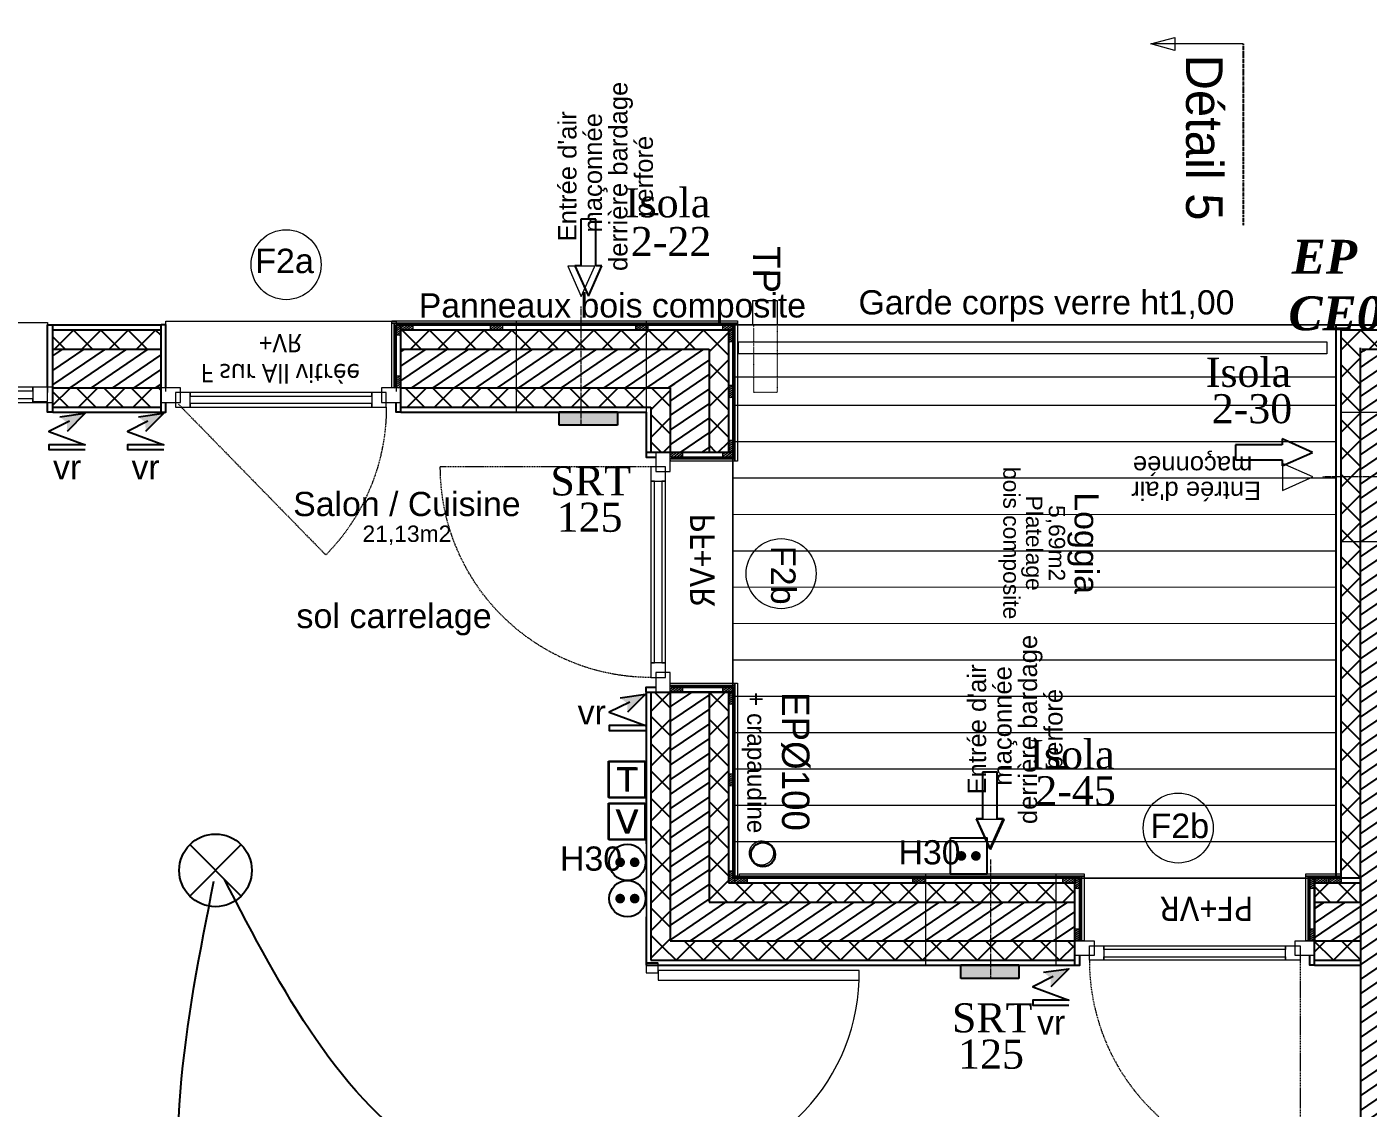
# Model space of a CAD drawing. Header units: millimetres. Extents: x 522027 to 600964, y -380282 to -298602.
# Drawn here: x 576556 to 582096, y -338889 to -334425 of the extents above; entities that cross this region are included whole.
import ezdxf

# ---------------------------------------------------------------- set-up
doc = ezdxf.new("R2010")
doc.units = ezdxf.units.MM
doc.set_wipeout_variables(frame=1)
for name, pattern in [('prelem_vmc', [0.222222, 0.111111, -0.111111]), ('prlm_eu-4', [1.574803, 0.984252, -0.19685, 0.19685, -0.19685]), ('Style de ligne -1', [0.41664, 0.20828, -0.20836]), ('Style de ligne -2', [0.694425, 0.48607, -0.208355]), ('Style de ligne -5', [0.20828, 0.069425, -0.138855]), ('Style de ligne -6', [1.04164, 0.625, -0.20828, 0.06943, -0.13893])]:
    doc.linetypes.add(name, pattern=pattern)
for name, color, linetype in [('3-BAT C-Niveau -2', 7, 'Continuous'), ('prlm-EAU-EP', 141, 'Continuous'), ('prlm-EAU-EPEXT', 145, 'Continuous'), ('prlm-ELEC-CFA', 1, 'Continuous')]:
    doc.layers.add(name, color=color, linetype=linetype)
doc.layers.add('prlm-ELEC-CFO', color=1, linetype='Continuous', lineweight=25)
doc.layers.add('prlm-VMC', color=82, linetype='Continuous', lineweight=25)
doc.styles.add('Arial', font='arial.ttf')
doc.styles.add('Futura Std Book', font='')
doc.styles.add('Helvetica', font='arial.ttf')
doc.styles.add('Lucida Grande', font='')
doc.styles.add('prlm-eau-ep', font='timesbi.ttf', dxfattribs={"height": 18})
doc.styles.add('prlm-vmc', font='pala.ttf', dxfattribs={"height": 14})
doc.styles.get("Standard").update_dxf_attribs({"font": 'arial.ttf'})
doc.styles.get('Futura Std Book').set_extended_font_data('Futura Std Book')
doc.styles.get('Lucida Grande').set_extended_font_data('Lucida Grande')
pattern_1 = [(34.276399, (505201.977, 142745.115), (-23.42441, 44.173488), [])]
pattern_2 = [(45, (0, 0), (0, -1), [])]
pattern_3 = [(44.999993, (505019.33, 142779.7), (-56.568536, 56.568549), []), (134.999993, (505019.33, 142779.7), (56.568549, 56.568536), [])]
pattern_4 = [(44.999993, (505019.33, 142779.7), (-56.568536, 56.568549), []), (134.999993, (505019.33, 142779.7), (56.568549, 56.568536), [])]

# ---------------------------------------------------------------- blocks, each defined once
blk = doc.blocks.new('Groupe-34-1')
at = {"color": 7, "linetype": 'Continuous', "lineweight": 13}
for p, q in [((16523.13, -45693.04), (16586.08, -45823.61)), ((16523.13, -45693.04), (16549.22, -45830.59)), ((16523.13, -45693.04), (16614.5, -45799.12)), ((16586.08, -45823.61), (16614.55, -45799.07)), ((16586.08, -45823.61), (16549.15, -45830.6))]:
    blk.add_line(p, q, dxfattribs=at)
at = {"color": 7, "linetype": 'Continuous', "lineweight": 13, "flags": 128}
blk.add_lwpolyline([(16709.8, -45657.64), (16735.89, -45795.18), (16549.22, -45830.59), (16523.13, -45693.04)], close=True, dxfattribs=at)
blk = doc.blocks.new('Groupe-56-1')
at = {"color": 252, "linetype": 'Continuous', "lineweight": 9, "true_color": 0x989898}
for p, q in [((16468.4, -45609.1), (16223.74, -45655.44)), ((16471.19, -45623.84), (16226.53, -45670.17)), ((16473.98, -45638.58), (16229.32, -45684.91)), ((16476.77, -45653.32), (16232.11, -45699.65)), ((16479.56, -45668.06), (16234.9, -45714.39)), ((16482.35, -45682.79), (16237.69, -45729.13)), ((16485.14, -45697.53), (16240.48, -45743.86)), ((16487.93, -45712.27), (16243.27, -45758.6)), ((16490.72, -45727.01), (16246.07, -45773.34)), ((16493.52, -45741.75), (16248.86, -45788.08)), ((16496.31, -45756.48), (16251.65, -45802.82)), ((16499.1, -45771.22), (16254.44, -45817.55)), ((16501.89, -45785.96), (16257.23, -45832.29))]:
    blk.add_line(p, q, dxfattribs=at)
at = {"color": 7, "linetype": 'Continuous', "lineweight": 18, "flags": 128}
for points in [[(16504.68, -45800.7), (16462.19, -45576.36), (16217.53, -45622.69), (16260.02, -45847.03)], [(16217.54, -45622.69), (16462.2, -45576.36), (16504.68, -45800.7), (16260.02, -45847.03)], [(16459.91, -45583.84), (16460.84, -45588.75), (16222.09, -45633.97), (16221.16, -45629.05)]]:
    blk.add_lwpolyline(points, close=True, dxfattribs=at)
at = {"color": 7, "linetype": 'Continuous', "lineweight": 5, "flags": 128}
blk.add_lwpolyline([(16217.53, -45622.69), (16462.19, -45576.36), (16466.2, -45597.53), (16221.54, -45643.86)], close=True, dxfattribs=at)
blk = doc.blocks.new('Sol carrelage')
at = {"color": 7, "insert": (0, -0.78), "char_height": 10.0872, "attachment_point": 2, "line_spacing_factor": 0.834288, "style": 'Helvetica'}
blk.add_mtext('sol carrelage', dxfattribs=at)
blk = doc.blocks.new('Groupe-69-1')
at = {"linetype": 'Continuous', "lineweight": 5, "true_color": 0xc0c0c0}
h = blk.add_hatch(dxfattribs=at)
h.set_pattern_fill('BOIS 45', color=9, style=0, pattern_type=2)
h.set_pattern_definition(pattern_2)
h.paths.add_polyline_path([(16213.36, -45622.74), (16218.27, -45621.81), (16218.77, -45624.46), (16213.86, -45625.39)])
h = blk.add_hatch(dxfattribs=at)
h.set_pattern_fill('BOIS 45', color=9, style=0, pattern_type=2)
h.set_pattern_definition(pattern_2)
h.paths.add_polyline_path([(16218.77, -45624.46), (16219.7, -45629.37), (16217.05, -45629.88), (16216.12, -45624.96)])
h = blk.add_hatch(dxfattribs=at)
h.set_pattern_fill('BOIS 45', color=9, style=0, pattern_type=2)
h.set_pattern_definition(pattern_2)
h.paths.add_polyline_path([(16177.99, -45629.44), (16182.9, -45628.51), (16183.4, -45631.16), (16178.49, -45632.09)])
h = blk.add_hatch(dxfattribs=at)
h.set_pattern_fill('BOIS 45', color=9, style=0, pattern_type=2)
h.set_pattern_definition(pattern_2)
h.paths.add_polyline_path([(16119.03, -45640.6), (16123.95, -45639.67), (16124.45, -45642.32), (16119.54, -45643.25)])
h = blk.add_hatch(dxfattribs=at)
h.set_pattern_fill('BOIS 45', color=9, style=0, pattern_type=2)
h.set_pattern_definition(pattern_2)
h.paths.add_polyline_path([(16082.68, -45647.49), (16083.61, -45652.4), (16080.96, -45652.9), (16080.03, -45647.99)])
h = blk.add_hatch(dxfattribs=at)
h.set_pattern_fill('BOIS 45', color=9, style=0, pattern_type=2)
h.set_pattern_definition(pattern_2)
h.paths.add_polyline_path([(16082.68, -45647.49), (16087.59, -45646.55), (16088.1, -45649.21), (16083.18, -45650.14)])
h = blk.add_hatch(dxfattribs=at)
h.set_pattern_fill('BOIS 45', color=9, style=0, pattern_type=2)
h.set_pattern_definition(pattern_2)
h.paths.add_polyline_path([(16223.04, -45647), (16223.97, -45651.91), (16221.32, -45652.41), (16220.39, -45647.5)])
h = blk.add_hatch(dxfattribs=at)
h.set_pattern_fill('BOIS 45', color=9, style=0, pattern_type=2)
h.set_pattern_definition(pattern_2)
h.paths.add_polyline_path([(16086.72, -45668.81), (16087.65, -45673.72), (16085, -45674.22), (16084.06, -45669.31)])
h = blk.add_hatch(dxfattribs=at)
h.set_pattern_fill('BOIS 45', color=9, style=0, pattern_type=2)
h.set_pattern_definition(pattern_2)
h.paths.add_polyline_path([(16227.25, -45669.23), (16228.18, -45674.14), (16225.53, -45674.64), (16224.6, -45669.73)])
h = blk.add_hatch(dxfattribs=at)
h.set_pattern_fill('BOIS 45', color=9, style=0, pattern_type=2)
h.set_pattern_definition(pattern_2)
h.paths.add_polyline_path([(16223.27, -45675.07), (16228.18, -45674.14), (16228.68, -45676.79), (16223.77, -45677.72)])
h = blk.add_hatch(dxfattribs=at)
h.set_pattern_fill('BOIS 45', color=9, style=0, pattern_type=2)
h.set_pattern_definition(pattern_2)
h.paths.add_polyline_path([(16201.95, -45679.11), (16206.86, -45678.18), (16207.36, -45680.83), (16202.45, -45681.76)])
h = blk.add_hatch(dxfattribs=at)
h.set_pattern_fill('BOIS 45', color=9, style=0, pattern_type=2)
h.set_pattern_definition(pattern_2)
h.paths.add_polyline_path([(16241.19, -45769.69), (16246.1, -45768.76), (16246.6, -45771.41), (16241.69, -45772.34)])
h = blk.add_hatch(dxfattribs=at)
h.set_pattern_fill('BOIS 45', color=9, style=0, pattern_type=2)
h.set_pattern_definition(pattern_2)
h.paths.add_polyline_path([(16219.87, -45773.73), (16224.78, -45772.8), (16225.28, -45775.45), (16220.37, -45776.38)])
h = blk.add_hatch(dxfattribs=at)
h.set_pattern_fill('BOIS 45', color=9, style=0, pattern_type=2)
h.set_pattern_definition(pattern_2)
h.paths.add_polyline_path([(16244.88, -45776.83), (16243.95, -45771.91), (16246.6, -45771.41), (16247.53, -45776.32)])
h = blk.add_hatch(dxfattribs=at)
h.set_pattern_fill('BOIS 45', color=9, style=0, pattern_type=2)
h.set_pattern_definition(pattern_2)
h.paths.add_polyline_path([(16494.32, -45807), (16493.39, -45802.09), (16496.04, -45801.59), (16496.97, -45806.5)])
h = blk.add_hatch(dxfattribs=at)
h.set_pattern_fill('BOIS 45', color=9, style=0, pattern_type=2)
h.set_pattern_definition(pattern_2)
h.paths.add_polyline_path([(16496.04, -45801.59), (16500.96, -45800.66), (16501.46, -45803.31), (16496.55, -45804.24)])
h = blk.add_hatch(dxfattribs=at)
h.set_pattern_fill('BOIS 45', color=9, style=0, pattern_type=2)
h.set_pattern_definition(pattern_2)
h.paths.add_polyline_path([(16501.78, -45800.5), (16506.69, -45799.57), (16507.2, -45802.22), (16502.28, -45803.15)])
h = blk.add_hatch(dxfattribs=at)
h.set_pattern_fill('BOIS 45', color=9, style=0, pattern_type=2)
h.set_pattern_definition(pattern_2)
h.paths.add_polyline_path([(16251.17, -45810.04), (16250.24, -45805.13), (16252.89, -45804.62), (16253.82, -45809.54)])
h = blk.add_hatch(dxfattribs=at)
h.set_pattern_fill('BOIS 45', color=9, style=0, pattern_type=2)
h.set_pattern_definition(pattern_2)
h.paths.add_polyline_path([(16399.7, -45824.92), (16398.77, -45820.01), (16401.43, -45819.51), (16402.36, -45824.42)])
h = blk.add_hatch(dxfattribs=at)
h.set_pattern_fill('BOIS 45', color=9, style=0, pattern_type=2)
h.set_pattern_definition(pattern_2)
h.paths.add_polyline_path([(16399.27, -45822.66), (16394.36, -45823.59), (16393.86, -45820.94), (16398.77, -45820.01)])
h = blk.add_hatch(dxfattribs=at)
h.set_pattern_fill('BOIS 45', color=9, style=0, pattern_type=2)
h.set_pattern_definition(pattern_2)
h.paths.add_polyline_path([(16498.36, -45828.32), (16497.43, -45823.41), (16500.08, -45822.91), (16501.01, -45827.82)])
h = blk.add_hatch(dxfattribs=at)
h.set_pattern_fill('BOIS 45', color=9, style=0, pattern_type=2)
h.set_pattern_definition(pattern_2)
h.paths.add_polyline_path([(16338.29, -45834.21), (16333.38, -45835.14), (16332.87, -45832.49), (16337.79, -45831.56)])
h = blk.add_hatch(dxfattribs=at)
h.set_pattern_fill('BOIS 45', color=9, style=0, pattern_type=2)
h.set_pattern_definition(pattern_2)
h.paths.add_polyline_path([(16403.74, -45846.24), (16402.81, -45841.33), (16405.46, -45840.83), (16406.39, -45845.74)])
h = blk.add_hatch(dxfattribs=at)
h.set_pattern_fill('BOIS 45', color=9, style=0, pattern_type=2)
h.set_pattern_definition(pattern_2)
h.paths.add_polyline_path([(16258.6, -45849.3), (16257.67, -45844.39), (16260.33, -45843.89), (16261.26, -45848.8)])
h = blk.add_hatch(dxfattribs=at)
h.set_pattern_fill('BOIS 45', color=9, style=0, pattern_type=2)
h.set_pattern_definition(pattern_2)
h.paths.add_polyline_path([(16266.17, -45847.87), (16261.26, -45848.8), (16260.75, -45846.15), (16265.67, -45845.22)])
at = {"color": 7, "linetype": 'Continuous', "lineweight": 5, "flags": 128}
for points in [[(16219.07, -45620.64), (16219.25, -45621.62), (16079.04, -45648.17), (16078.86, -45647.19)], [(16225.53, -45674.64), (16216.12, -45624.96), (16083.18, -45650.14), (16087.65, -45673.72), (16085, -45674.22), (16080.03, -45647.99), (16218.27, -45621.81), (16228.68, -45676.79), (16202.45, -45681.76), (16201.95, -45679.11)], [(16213.36, -45622.74), (16218.27, -45621.81), (16218.77, -45624.46), (16213.86, -45625.39)], [(16218.77, -45624.46), (16219.7, -45629.37), (16217.05, -45629.88), (16216.12, -45624.96)], [(16218.27, -45621.81), (16219.25, -45621.62), (16229.85, -45677.59), (16228.87, -45677.78)], [(16177.99, -45629.44), (16182.9, -45628.51), (16183.4, -45631.16), (16178.49, -45632.09)], [(16119.03, -45640.6), (16123.95, -45639.67), (16124.45, -45642.32), (16119.54, -45643.25)], [(16079.05, -45648.21), (16080.03, -45648.03), (16085, -45674.22), (16084.01, -45674.41)], [(16082.68, -45647.49), (16083.61, -45652.4), (16080.96, -45652.9), (16080.03, -45647.99)], [(16082.68, -45647.49), (16087.59, -45646.55), (16088.1, -45649.21), (16083.18, -45650.14)], [(16223.04, -45647), (16223.97, -45651.91), (16221.32, -45652.41), (16220.39, -45647.5)], [(16086.72, -45668.81), (16087.65, -45673.72), (16085, -45674.22), (16084.06, -45669.31)], [(16227.25, -45669.23), (16228.18, -45674.14), (16225.53, -45674.64), (16224.6, -45669.73)], [(16223.27, -45675.07), (16228.18, -45674.14), (16228.68, -45676.79), (16223.77, -45677.72)], [(16201.95, -45679.11), (16206.86, -45678.18), (16207.36, -45680.83), (16202.45, -45681.76)], [(16228.68, -45676.79), (16228.87, -45677.78), (16202.64, -45682.74), (16202.45, -45681.76)], [(16219.87, -45773.73), (16219.68, -45772.74), (16245.91, -45767.78), (16246.1, -45768.76)], [(16243.95, -45771.91), (16220.37, -45776.38), (16219.87, -45773.73), (16246.1, -45768.76), (16260.75, -45846.15), (16401.43, -45819.51), (16406.39, -45845.74), (16403.74, -45846.24), (16399.27, -45822.66), (16258.6, -45849.3)], [(16241.19, -45769.69), (16246.1, -45768.76), (16246.6, -45771.41), (16241.69, -45772.34)], [(16261.74, -45845.96), (16260.75, -45846.15), (16245.91, -45767.78), (16246.9, -45767.59)], [(16219.87, -45773.73), (16224.78, -45772.8), (16225.28, -45775.45), (16220.37, -45776.38)], [(16244.88, -45776.83), (16243.95, -45771.91), (16246.6, -45771.41), (16247.53, -45776.32)], [(16506.51, -45798.59), (16506.69, -45799.57), (16492.41, -45802.28), (16492.22, -45801.29)], [(16498.36, -45828.32), (16497.38, -45828.51), (16492.41, -45802.28), (16493.39, -45802.09)], [(16507.2, -45802.22), (16496.55, -45804.24), (16501.01, -45827.82), (16498.36, -45828.32), (16493.39, -45802.09), (16506.69, -45799.57)], [(16494.32, -45807), (16493.39, -45802.09), (16496.04, -45801.59), (16496.97, -45806.5)], [(16496.04, -45801.59), (16500.96, -45800.66), (16501.46, -45803.31), (16496.55, -45804.24)], [(16501.78, -45800.5), (16506.69, -45799.57), (16507.2, -45802.22), (16502.28, -45803.15)], [(16251.17, -45810.04), (16250.24, -45805.13), (16252.89, -45804.62), (16253.82, -45809.54)], [(16402.22, -45818.34), (16402.41, -45819.32), (16262.61, -45845.79), (16262.43, -45844.81)], [(16399.7, -45824.92), (16398.77, -45820.01), (16401.43, -45819.51), (16402.36, -45824.42)], [(16401.43, -45819.51), (16402.41, -45819.32), (16407.38, -45845.55), (16406.39, -45845.74)], [(16399.27, -45822.66), (16394.36, -45823.59), (16393.86, -45820.94), (16398.77, -45820.01)], [(16498.36, -45828.32), (16497.43, -45823.41), (16500.08, -45822.91), (16501.01, -45827.82)], [(16338.29, -45834.21), (16333.38, -45835.14), (16332.87, -45832.49), (16337.79, -45831.56)], [(16403.74, -45846.24), (16402.81, -45841.33), (16405.46, -45840.83), (16406.39, -45845.74)], [(16258.6, -45849.3), (16257.67, -45844.39), (16260.33, -45843.89), (16261.26, -45848.8)], [(16266.17, -45847.87), (16261.26, -45848.8), (16260.75, -45846.15), (16265.67, -45845.22)]]:
    blk.add_lwpolyline(points, close=True, dxfattribs=at)
blk = doc.blocks.new('FENETRE TYPE 1')
at = {"color": 7, "linetype": 'Style de ligne -1', "lineweight": 5}
for p, q in [((48.17, 60.17), (4, 16)), ((84.68, 59.99), (128.67, 16))]:
    blk.add_line(p, q, dxfattribs=at)
at = {"color": 7, "linetype": 'Continuous', "lineweight": 13}
blk.add_line((0, 16), (0, 14), dxfattribs=at)
at = {"color": 7, "linetype": 'Continuous', "lineweight": 25, "flags": 128}
for points in [[(-2, 18), (0, 18), (0, 14)], [(192, 18), (190, 18), (190, 14)], [(0, 8), (0, -18), (-2, -18)], [(190, 7.7), (190, -18), (192, -18)]]:
    blk.add_lwpolyline(points, dxfattribs=at)
at = {"color": 7, "linetype": 'Continuous', "lineweight": 13, "flags": 128}
for points in [[(-2, 14), (6, 14), (6, 8), (-2, 8)], [(4, 16), (10, 16), (10, 10), (4, 10)], [(10, 16), (60.46, 16), (60.46, 14.5), (10, 14.5)], [(10, 11.5), (60.46, 11.5), (60.46, 10), (10, 10)], [(60.46, 16), (66.46, 16), (66.46, 10), (60.46, 10)], [(66.46, 16), (72.46, 16), (72.46, 10), (66.46, 10)], [(72.46, 16), (123.05, 16), (123.05, 14.5), (72.46, 14.5)], [(72.46, 11.5), (123.05, 11.5), (123.05, 10), (72.46, 10)], [(122.67, 16), (128.67, 16), (128.67, 10), (122.67, 10)], [(126.67, 14), (132.67, 14), (132.67, 7.7), (126.67, 7.7)], [(132.67, 14), (184, 14), (184, 12.5), (132.67, 12.5)], [(184, 14), (192.25, 14), (192.25, 7.7), (184, 7.7)], [(184, 13.7), (190, 13.7), (190, 7.7), (184, 7.7)], [(132.67, 9.2), (184, 9.2), (184, 7.7), (132.67, 7.7)]]:
    blk.add_lwpolyline(points, close=True, dxfattribs=at)
blk.add_lwpolyline([(0, 10), (0, -19), (190, -19), (190, 10)], dxfattribs=at)
at = {"color": 7, "linetype": 'Style de ligne -1', "lineweight": 5}
for centre, radius, start, end in [((4, 16), 62.46, 360, 45), ((128.67, 16), 62.21, 136.6392, 180)]:
    blk.add_arc(centre, radius, start, end, dxfattribs=at)
at = {"color": 7, "insert": (50.38, 2.81), "char_height": 10.161, "attachment_point": 1, "line_spacing_factor": 0.978845, "style": 'Lucida Grande'}
blk.add_mtext('F+VR ', dxfattribs=at)
blk = doc.blocks.new('PORTE FENETRE TYPE 3')
at = {"color": 7, "linetype": 'Style de ligne -2', "lineweight": 5}
blk.add_line((5.11, 14.73), (65.94, 76.94), dxfattribs=at)
at = {"color": 7, "linetype": 'Continuous', "lineweight": 25, "flags": 128}
for points in [[(-2, 18), (0, 18), (0, 14)], [(97, 18), (95, 18), (95, 14)], [(0, 7.7), (0, -18), (-2, -18)], [(95, 7.7), (95, -18), (97, -18)]]:
    blk.add_lwpolyline(points, dxfattribs=at)
at = {"color": 7, "linetype": 'Continuous', "lineweight": 13, "flags": 128}
for points in [[(-2, 14), (6, 14), (6, 8), (-2, 8)], [(4, 16), (10, 16), (10, 10), (4, 10)], [(10, 16), (85, 16), (85, 14.5), (10, 14.5)], [(10, 11.5), (85, 11.5), (85, 10), (10, 10)], [(85, 16), (91, 16), (91, 10), (85, 10)], [(89, 14), (97, 14), (97, 8), (89, 8)]]:
    blk.add_lwpolyline(points, close=True, dxfattribs=at)
blk.add_lwpolyline([(0, 9.5), (0, -19.5), (95, -19.5), (95, 9.5)], dxfattribs=at)
at = {"color": 7, "linetype": 'Style de ligne -2', "lineweight": 5}
blk.add_arc((4, 16), 87, 360, 44.5337, dxfattribs=at)
at = {"color": 7, "insert": (47.21, 5.79), "char_height": 7.6206, "attachment_point": 2, "line_spacing_factor": 0.978845, "style": 'Lucida Grande'}
blk.add_mtext('F sur All vitrée\\P+VR ', dxfattribs=at)
blk = doc.blocks.new('Groupe-112-1')
at = {"color": 7, "insert": (16230.83, -45587.07), "char_height": 11.327, "attachment_point": 1, "rotation": 280.4391, "line_spacing_factor": 0.962448, "style": 'Futura Std Book'}
blk.add_mtext('TP', dxfattribs=at)
blk = doc.blocks.new('Groupe-113-1')
at = {"color": 7, "linetype": 'Continuous', "lineweight": 5, "flags": 128}
blk.add_lwpolyline([(16225.71, -45621.1), (16223.85, -45611.27), (16233.68, -45609.41), (16235.54, -45619.24)], close=True, dxfattribs=at)
at = {"color": 7, "linetype": 'Style de ligne -5', "lineweight": 5, "flags": 128}
blk.add_lwpolyline([(16235.53, -45619.22), (16240.74, -45646.73), (16231.28, -45648.52), (16226.07, -45621.01)], close=True, dxfattribs=at)
at = {"color": 7}
blk.add_blockref('Groupe-112-1', (0, 0), dxfattribs=at)
blk = doc.blocks.new('PORTE FENETRE TYPE 3bis')
at = {"color": 7, "linetype": 'Style de ligne -2', "lineweight": 5}
blk.add_line((4, 16), (4, 103), dxfattribs=at)
at = {"color": 7, "linetype": 'Continuous', "lineweight": 25, "flags": 128}
for points in [[(-2, 18), (0, 18), (0, 14)], [(97, 18), (95, 18), (95, 14)], [(0, 7.7), (0, -18), (-2, -18)], [(95, 7.7), (95, -18), (97, -18)]]:
    blk.add_lwpolyline(points, dxfattribs=at)
at = {"color": 7, "linetype": 'Continuous', "lineweight": 13, "flags": 128}
for points in [[(-2, 14), (6, 14), (6, 8), (-2, 8)], [(4, 16), (10, 16), (10, 10), (4, 10)], [(10, 16), (85, 16), (85, 14.5), (10, 14.5)], [(10, 11.5), (85, 11.5), (85, 10), (10, 10)], [(85, 16), (91, 16), (91, 10), (85, 10)], [(89, 14), (97, 14), (97, 8), (89, 8)]]:
    blk.add_lwpolyline(points, close=True, dxfattribs=at)
at = {"color": 7, "linetype": 'Style de ligne -2', "lineweight": 5}
blk.add_arc((4, 16), 87, 360, 90, dxfattribs=at)
at = {"color": 7, "insert": (23.21, -0.18), "char_height": 10.161, "attachment_point": 1, "line_spacing_factor": 0.978845, "style": 'Lucida Grande'}
blk.add_mtext('PF+VR ', dxfattribs=at)
blk = doc.blocks.new('Groupe-170-1')
at = {"color": 7, "linetype": 'Continuous', "lineweight": 5}
blk.add_circle((16031.63, -45632.59), 14.45, dxfattribs=at)
at = {"color": 7, "insert": (16017.82, -45628.48), "char_height": 10.087, "attachment_point": 1, "rotation": 10.7236, "line_spacing_factor": 0.834288, "style": 'Helvetica'}
blk.add_mtext('F2a', dxfattribs=at)
blk = doc.blocks.new('Groupe-171-1')
at = {"color": 7, "linetype": 'Continuous', "lineweight": 5}
blk.add_circle((16256.24, -45719.87), 14.45, dxfattribs=at)
at = {"color": 7, "insert": (16259.95, -45707.46), "char_height": 10.087, "attachment_point": 1, "rotation": 280.7236, "line_spacing_factor": 0.834288, "style": 'Helvetica'}
blk.add_mtext('F2b', dxfattribs=at)
blk = doc.blocks.new('Groupe-172-1')
at = {"color": 7, "linetype": 'Continuous', "lineweight": 5}
blk.add_circle((16436.92, -45792.52), 14.45, dxfattribs=at)
at = {"color": 7, "insert": (16424.51, -45788.82), "char_height": 10.087, "attachment_point": 1, "rotation": 10.7236, "line_spacing_factor": 0.834288, "style": 'Helvetica'}
blk.add_mtext('F2b', dxfattribs=at)
blk = doc.blocks.new('Groupe-189-1')
at = {"color": 7, "linetype": 'Continuous', "lineweight": 5}
blk.add_open_spline([(16273.05, -45838.43), (16274.05, -45837.54), (16274.89, -45835.01), (16274.36, -45832.39), (16272.59, -45830.4), (16270.06, -45829.55), (16267.44, -45830.08), (16265.44, -45831.85), (16264.6, -45834.39), (16265.13, -45837), (16266.9, -45839), (16269.44, -45839.85), (16272.05, -45839.31), (16273.05, -45838.43)], degree=2, dxfattribs=at)
blk = doc.blocks.new('Groupe-190-1')
at = {"color": 7}
blk.add_blockref('Groupe-189-1', (0, 0), dxfattribs=at)
at = {"color": 7, "insert": (16276.83, -45765.75), "char_height": 11.3275, "attachment_point": 1, "rotation": 280.7236, "line_spacing_factor": 0.962448, "style": 'Futura Std Book'}
blk.add_mtext('EPØ100\\P{\\H0.6621x;+ crapaudine\\P}', dxfattribs=at)
blk = doc.blocks.new('MTC 125-H1')
at = {"color": 8, "linetype": 'prlm_eu-4', "lineweight": 18, "true_color": 0x808080}
for q in [(0, 25.57), (0, 19.68)]:
    blk.add_line((0, -23.6), q, dxfattribs=at)
at = {"color": 7, "linetype": 'Continuous', "lineweight": 18, "flags": 128}
blk.add_lwpolyline([(3.09, 42.18), (-3.09, 42.18), (-5.59, 42.18), (0, 29.68), (5.59, 42.18)], close=True, dxfattribs=at)
at = {"color": 7, "linetype": 'Continuous', "lineweight": 13, "flags": 128}
blk.add_lwpolyline([(-26.8, 19.68), (26.8, 19.68), (26.8, -18), (-26.8, -18)], close=True, dxfattribs=at)
at = {"color": 1, "linetype": 'prelem_vmc', "lineweight": 13, "flags": 128}
blk.add_lwpolyline([(-26.8, 19.68), (26.8, 19.68), (26.8, -18), (-26.8, -18)], close=True, dxfattribs=at)
at = {"color": 7, "insert": (-9.53, 79.29), "char_height": 7.5654, "attachment_point": 2, "rotation": 90, "line_spacing_factor": 0.834288, "style": 'Helvetica'}
blk.add_mtext("Entrée d'air\\P maçonnée\\Pderrière bardage\\Pperforé", dxfattribs=at)
blk = doc.blocks.new('MTC 125-H3')
at = {"color": 8, "linetype": 'prlm_eu-4', "lineweight": 18, "true_color": 0x808080}
for q in [(0, 25.57), (0, 19.68)]:
    blk.add_line((0, -23.6), q, dxfattribs=at)
at = {"color": 7, "linetype": 'Continuous', "lineweight": 18, "flags": 128}
blk.add_lwpolyline([(3.09, 42.18), (-3.09, 42.18), (-5.59, 42.18), (0, 29.68), (5.59, 42.18)], close=True, dxfattribs=at)
at = {"color": 7, "linetype": 'Continuous', "lineweight": 13, "flags": 128}
blk.add_lwpolyline([(-26.8, 18.02), (26.8, 18.02), (26.8, -18), (-26.8, -18)], close=True, dxfattribs=at)
at = {"color": 1, "linetype": 'prelem_vmc', "lineweight": 13, "flags": 128}
blk.add_lwpolyline([(-26.8, 18.02), (26.8, 18.02), (26.8, -18), (-26.8, -18)], close=True, dxfattribs=at)
at = {"color": 7, "insert": (-9.53, 77.85), "char_height": 7.5654, "attachment_point": 2, "rotation": 90, "line_spacing_factor": 0.834288, "style": 'Helvetica'}
blk.add_mtext("Entrée d'air\\P maçonnée", dxfattribs=at)
blk = doc.blocks.new('Groupe-208-1')
at = {"color": 7, "linetype": 'Continuous', "lineweight": 5}
blk.add_line((16403.02, -45469.43), (16365.51, -45476.54), dxfattribs=at)
at = {"color": 7, "linetype": 'Style de ligne -6', "lineweight": 25}
blk.add_line((16403.02, -45469.43), (16416.98, -45543.12), dxfattribs=at)
at = {"color": 7, "linetype": 'Continuous', "lineweight": 5, "flags": 128}
blk.add_lwpolyline([(16375.82, -45477.44), (16365.51, -45476.54), (16374.89, -45472.16)], close=True, dxfattribs=at)
at = {"color": 7, "insert": (16395.53, -45475.41), "char_height": 15.103, "attachment_point": 1, "rotation": 280.728, "line_spacing_factor": 0.962448, "style": 'Futura Std Book'}
blk.add_mtext('Détail 5', dxfattribs=at)
blk = doc.blocks.new('xi.VR')
at = {"layer": 'prlm-ELEC-CFO', "lineweight": 5}
blk.add_hatch(color=0, dxfattribs=at).paths.add_polyline_path([(-3, 6), (-0.1, 3.7), (0, 0), (7.5, 7.5)])
at = {"layer": 'prlm-ELEC-CFO', "color": 0}
for points in [[(-3, 6), (7.5, 7.5), (0, 0)], [(0.95, 4.23), (-7.5, 0), (7.5, -5.5), (-7.5, -5.5), (-7.5, -7.5), (7.5, -7.5)]]:
    blk.add_lwpolyline(points, dxfattribs=at)
blk = doc.blocks.new('xi.TEL')
at = {"layer": 'prlm-ELEC-CFA', "color": 0, "linetype": 'ByBlock', "lineweight": -2, "flags": 128}
blk.add_lwpolyline([(-7.5, 7.5), (7.5, 7.5), (7.5, -7.5), (-7.5, -7.5)], close=True, dxfattribs=at)
at = {"layer": 'prlm-ELEC-CFA', "color": 0, "linetype": 'ByBlock', "insert": (0, 0), "char_height": 10, "width": 11.36, "attachment_point": 5}
blk.add_mtext('{\\fVerdana|b0|i0|c0|p34;T}', dxfattribs=at)
blk = doc.blocks.new('xi.TV')
at = {"layer": 'prlm-ELEC-CFA', "color": 0, "linetype": 'ByBlock', "lineweight": -2, "flags": 128}
blk.add_lwpolyline([(-7.5, 7.5), (7.5, 7.5), (7.5, -7.5), (-7.5, -7.5)], close=True, dxfattribs=at)
at = {"layer": 'prlm-ELEC-CFA', "color": 0, "linetype": 'ByBlock', "insert": (0, 0), "char_height": 10, "width": 11.36, "attachment_point": 5}
blk.add_mtext('{\\fVerdana|b0|i0|c0|p34;V}', dxfattribs=at)
blk = doc.blocks.new('xi.PC')
at = {"color": 0, "lineweight": 5}
blk.add_wipeout([(-7.5, -7.5), (7.5, -7.5), (7.5, 7.5), (-7.5, 7.5)], dxfattribs=at).dxf.layer = 'prlm-ELEC-CFO'
at = {"layer": 'prlm-ELEC-CFO', "color": 0, "linetype": 'ByBlock', "lineweight": 5, "const_width": 2}
for points in [[(-4, 0, 1), (-2, 0, 1)], [(2, 0, 1), (4, 0, 1)]]:
    blk.add_lwpolyline(points, format="xyb", close=True, dxfattribs=at)
at = {"layer": 'prlm-ELEC-CFO', "color": 0, "linetype": 'ByBlock', "lineweight": -2}
blk.add_circle((0, 0), 7.5, dxfattribs=at)
blk = doc.blocks.new('xi.PTCE')
at = {"layer": 'prlm-ELEC-CFO', "color": 0}
for points in [[(-10.61, 10.61), (10.61, -10.61)], [(10.61, 10.61), (-10.61, -10.61)]]:
    blk.add_lwpolyline(points, dxfattribs=at)
at = {"layer": 'prlm-ELEC-CFO', "color": 0, "linetype": 'ByBlock'}
blk.add_circle((0, 0), 15, dxfattribs=at)
blk = doc.blocks.new('xi.PC-EXT')
at = {"layer": 'prlm-ELEC-CFO', "color": 0, "linetype": 'ByBlock', "lineweight": -2, "flags": 128}
blk.add_lwpolyline([(-7.5, 7.5), (7.5, 7.5), (7.5, -7.5), (-7.5, -7.5)], close=True, dxfattribs=at)
at = {"layer": 'prlm-ELEC-CFO', "color": 0, "linetype": 'ByBlock', "lineweight": 5, "const_width": 2}
for points in [[(-4, 0, 1), (-2, 0, 1)], [(2, 0, 1), (4, 0, 1)]]:
    blk.add_lwpolyline(points, format="xyb", close=True, dxfattribs=at)

msp = doc.modelspace()

# ---------------------------------------------------------------- hatches: boundary and pattern name
h = msp.add_hatch()
h.set_pattern_fill('02_ISOLANT', color=256, scale=10, angle=90, style=0, pattern_type=2)
h.set_pattern_definition([(134.999993, (505019.33, 142779.7), (-56.568549, -56.568536), []), (224.999993, (505019.33, 142779.7), (-56.568536, 56.568549), [])])
h.paths.add_polyline_path([(579126.6, -338290.6), (579150.6, -338290.6), (579150.6, -338290.6), (579126.6, -338290.6)])
at = {"layer": '3-BAT C-Niveau -2'}
h = msp.add_hatch(dxfattribs=at)
h.set_pattern_fill('02_ISOLANT', color=256, scale=10, style=0, pattern_type=2)
h.set_pattern_definition(pattern_3)
h.paths.add_polyline_path([(576663.8, -335675.6), (576663.8, -335755.6), (577110.6, -335755.6), (577110.6, -335675.6)])
h = msp.add_hatch(dxfattribs=at)
h.set_pattern_fill('02_ISOLANT', color=256, scale=10, style=0, pattern_type=2)
h.set_pattern_definition([(44.999993, (505019.33, 142779.7), (-56.568536, 56.568549), []), (134.999993, (505019.33, 142779.7), (56.568549, 56.568536), [])])
h.paths.add_polyline_path([(578100.6, -335675.6), (578100.6, -335755.6), (579373.6, -335755.6), (579453.6, -335675.6)])
h = msp.add_hatch(dxfattribs=at)
h.set_pattern_fill('02_ISOLANT', color=256, scale=10, angle=-90, style=0, pattern_type=2)
h.set_pattern_definition([(314.999993, (505019.33, 142779.7), (56.568549, 56.568536), []), (44.999993, (505019.33, 142779.7), (56.568536, -56.568549), [])])
h.paths.add_polyline_path([(579453.6, -335675.6), (579373.6, -335755.6), (579373.6, -336181.3), (579453.6, -336181.3)])
h = msp.add_hatch(dxfattribs=at)
h.set_pattern_fill('02_ISOLANT', color=256, scale=10, angle=90, style=0, pattern_type=2)
h.set_pattern_definition([(134.999993, (505019.33, 142779.7), (-56.568549, -56.568536), []), (224.999993, (505019.33, 142779.7), (-56.568536, 56.568549), [])])
h.paths.add_polyline_path([(581983.7, -337938.9), (582063.7, -337938.9), (582063.7, -335750.4), (581983.7, -335674.6)])
h = msp.add_hatch(dxfattribs=at)
h.set_pattern_fill('02_ISOLANT', color=256, scale=10, style=0, pattern_type=2)
h.set_pattern_definition([(44.999993, (505019.33, 142779.7), (-56.568536, 56.568549), []), (134.999993, (505019.33, 142779.7), (56.568549, 56.568536), [])])
h.paths.add_polyline_path([(581984.8, -335675.6), (582069.3, -335755.6), (583127.8, -335755.6), (583127.8, -335675.6)])
h = msp.add_hatch(dxfattribs=at)
h.set_pattern_fill('MURS MACONNERIE-2', color=256, scale=10, angle=-10.7236, style=0, pattern_type=2)
h.set_pattern_definition(pattern_1)
h.paths.add_polyline_path([(576663.8, -335755.6), (576663.8, -335915.6), (577110.6, -335915.6), (577110.6, -335755.6)])
h = msp.add_hatch(dxfattribs=at)
h.set_pattern_fill('MURS MACONNERIE-2', color=256, scale=10, angle=-10.7236, style=0, pattern_type=2)
h.set_pattern_definition(pattern_1)
h.paths.add_polyline_path([(578100.6, -335755.6), (578100.6, -335915.6), (579213.6, -335915.6), (579373.6, -335755.6)])
h = msp.add_hatch(dxfattribs=at)
h.set_pattern_fill('MURS MACONNERIE-2', color=256, scale=10, angle=-10.7236, style=0, pattern_type=2)
h.set_pattern_definition(pattern_1)
h.paths.add_polyline_path([(579373.6, -335755.6), (579213.6, -335915.6), (579213.6, -336181.3), (579373.6, -336181.3)])
h = msp.add_hatch(dxfattribs=at)
h.set_pattern_fill('MURS MACONNERIE-2', color=256, scale=10, angle=-10.7236, style=0, pattern_type=2)
h.set_pattern_definition(pattern_1)
h.paths.add_polyline_path([(582063.7, -337938.9), (582243.7, -337938.9), (582243.7, -335920.9), (582063.7, -335750.4)])
h = msp.add_hatch(dxfattribs=at)
h.set_pattern_fill('MURS MACONNERIE-2', color=256, scale=10, angle=-10.7236, style=0, pattern_type=2)
h.set_pattern_definition(pattern_1)
h.paths.add_polyline_path([(582069.3, -335755.6), (582238.2, -335915.6), (583127.8, -335915.6), (583127.8, -335755.6)])
h = msp.add_hatch(dxfattribs=at)
h.set_pattern_fill('02_ISOLANT', color=256, scale=10, style=0, pattern_type=2)
h.set_pattern_definition(pattern_3)
h.paths.add_polyline_path([(576663.8, -335915.6), (576663.8, -335995.6), (577110.6, -335995.6), (577110.6, -335915.6)])
h = msp.add_hatch(dxfattribs=at)
h.set_pattern_fill('02_ISOLANT', color=256, scale=10, style=0, pattern_type=2)
h.set_pattern_definition([(44.999993, (505019.33, 142779.7), (-56.568536, 56.568549), []), (134.999993, (505019.33, 142779.7), (56.568549, 56.568536), [])])
h.paths.add_polyline_path([(578100.6, -335915.6), (578100.6, -335995.6), (579133.6, -335995.6), (579213.6, -335915.6)])
h = msp.add_hatch(dxfattribs=at)
h.set_pattern_fill('02_ISOLANT', color=256, scale=10, angle=-90, style=0, pattern_type=2)
h.set_pattern_definition([(314.999993, (505019.33, 142779.7), (56.568549, 56.568536), []), (44.999993, (505019.33, 142779.7), (56.568536, -56.568549), [])])
h.paths.add_polyline_path([(579213.6, -335915.6), (579133.6, -335995.6), (579133.6, -336181.3), (579213.6, -336181.3)])
h = msp.add_hatch(dxfattribs=at)
h.set_pattern_fill('02_ISOLANT', color=256, scale=10, angle=-90, style=0, pattern_type=2)
h.set_pattern_definition([(314.999993, (505019.33, 142779.7), (56.568549, 56.568536), []), (44.999993, (505019.33, 142779.7), (56.568536, -56.568549), [])])
h.paths.add_polyline_path([(579213.6, -337171.3), (579133.6, -337171.3), (579133.6, -338278.9), (579213.6, -338198.9)])
h = msp.add_hatch(dxfattribs=at)
h.set_pattern_fill('MURS MACONNERIE-2', color=256, scale=10, angle=-10.7236, style=0, pattern_type=2)
h.set_pattern_definition(pattern_1)
h.paths.add_polyline_path([(579373.6, -337171.3), (579213.6, -337171.3), (579213.6, -338198.9), (579373.6, -338038.9)])
h = msp.add_hatch(dxfattribs=at)
h.set_pattern_fill('02_ISOLANT', color=256, scale=10, angle=-90, style=0, pattern_type=2)
h.set_pattern_definition([(314.999993, (505019.33, 142779.7), (56.568549, 56.568536), []), (44.999993, (505019.33, 142779.7), (56.568536, -56.568549), [])])
h.paths.add_polyline_path([(579453.6, -337171.3), (579373.6, -337171.3), (579373.6, -338038.9), (579453.6, -337958.9)])
h = msp.add_hatch(dxfattribs=at)
h.set_pattern_fill('02_ISOLANT', color=256, scale=10, style=0, pattern_type=2)
h.set_pattern_definition([(44.999993, (505019.33, 142779.7), (-56.568536, 56.568549), []), (134.999993, (505019.33, 142779.7), (56.568549, 56.568536), [])])
h.paths.add_polyline_path([(579453.6, -337958.9), (579373.6, -338038.9), (580884.3, -338038.9), (580884.3, -337958.9)])
h = msp.add_hatch(dxfattribs=at)
h.set_pattern_fill('02_ISOLANT', color=256, scale=10, style=0, pattern_type=2)
h.set_pattern_definition(pattern_4)
h.paths.add_polyline_path([(581874.3, -337958.9), (581874.3, -338038.9), (582063.7, -338038.9), (582063.7, -337958.9)])
h = msp.add_hatch(dxfattribs=at)
h.set_pattern_fill('MURS MACONNERIE-2', color=256, scale=10, angle=-10.7236, style=0, pattern_type=2)
h.set_pattern_definition(pattern_1)
h.paths.add_polyline_path([(582063.6, -342629.2), (582243.6, -342629.2), (582243.7, -337938.9), (582063.7, -337938.9)])
h = msp.add_hatch(dxfattribs=at)
h.set_pattern_fill('MURS MACONNERIE-2', color=256, scale=10, angle=-10.7236, style=0, pattern_type=2)
h.set_pattern_definition(pattern_1)
h.paths.add_polyline_path([(579373.6, -338038.9), (579213.6, -338198.9), (580884.3, -338198.9), (580884.3, -338038.9)])
h = msp.add_hatch(dxfattribs=at)
h.set_pattern_fill('MURS MACONNERIE-2', color=256, scale=10, angle=-10.7236, style=0, pattern_type=2)
h.set_pattern_definition(pattern_1)
h.paths.add_polyline_path([(581874.3, -338038.9), (581874.3, -338198.9), (582063.7, -338198.9), (582063.7, -338038.9)])
h = msp.add_hatch(dxfattribs=at)
h.set_pattern_fill('02_ISOLANT', color=256, scale=10, style=0, pattern_type=2)
h.set_pattern_definition([(44.999993, (505019.33, 142779.7), (-56.568536, 56.568549), []), (134.999993, (505019.33, 142779.7), (56.568549, 56.568536), [])])
h.paths.add_polyline_path([(579213.6, -338198.9), (579133.6, -338278.9), (580884.3, -338278.9), (580884.3, -338198.9)])
h = msp.add_hatch(dxfattribs=at)
h.set_pattern_fill('02_ISOLANT', color=256, scale=10, style=0, pattern_type=2)
h.set_pattern_definition(pattern_4)
h.paths.add_polyline_path([(581874.3, -338198.9), (581874.3, -338278.9), (582063.7, -338278.9), (582063.7, -338198.9)])
at = {"layer": 'prlm-VMC'}
for points in [[(578995.1, -336070.2), (578755.1, -336070.2), (578755.1, -336014.2), (578995.1, -336014.2)], [(580653.2, -338353.5), (580413.2, -338353.5), (580413.2, -338297.5), (580653.2, -338297.5)]]:
    msp.add_hatch(color=256, dxfattribs=at).paths.add_polyline_path(points)

# ---------------------------------------------------------------- linework, layer by layer
for p, q in [((579113.6, -338290.6), (579113.6, -338290.6)), ((579113.6, -338290.6), (579113.6, -338290.6)), ((579163.6, -338290.6), (579113.6, -338290.6)), ((579126.6, -338290.6), (579126.6, -338290.6)), ((579126.6, -338290.6), (579126.6, -338290.6)), ((579150.6, -338290.6), (579150.6, -338290.6)), ((579150.6, -338290.6), (579150.6, -338290.6)), ((579163.6, -338290.6), (579163.6, -338290.6))]:
    msp.add_line(p, q)
at = {"color": 7, "linetype": 'Continuous', "lineweight": 13}
for p, q in [((579163.6, -338290.6), (579113.6, -338290.6)), ((579113.6, -338290.6), (579113.6, -338330.6)), ((579163.6, -338330.6), (579163.6, -338290.6)), ((579113.6, -338330.6), (579163.6, -338330.6)), ((579993.6, -338320.6), (579163.6, -338320.6)), ((579163.6, -338320.6), (579163.6, -338360.6)), ((579163.6, -338360.6), (579993.6, -338360.6)), ((579993.6, -338360.6), (579993.6, -338320.6))]:
    msp.add_line(p, q, dxfattribs=at)
at = {"color": 7, "linetype": 'Continuous', "lineweight": 5}
msp.add_arc((579163.6, -338330.6), 830.5, 270, 357.9303, dxfattribs=at)
at = {"layer": '3-BAT C-Niveau -2'}
for p, q in [((576663.8, -335655.6), (577110.6, -335655.6)), ((576663.8, -335655.6), (577110.6, -335655.6)), ((576663.8, -336015.6), (576663.8, -335655.6)), ((577110.6, -336015.6), (577110.6, -335655.6)), ((578100.6, -335655.6), (579473.6, -335655.6)), ((578100.6, -335655.6), (579473.6, -335655.6)), ((578100.6, -336015.6), (578100.6, -335655.6)), ((579473.6, -335655.6), (579473.6, -336181.3)), ((579473.6, -335655.6), (579473.6, -336181.3)), ((581963.7, -337938.9), (581963.7, -335655.6)), ((581963.7, -337938.9), (581963.7, -335655.6)), ((581963.7, -335655.6), (583127.8, -335655.6)), ((581963.7, -335655.6), (583127.8, -335655.6)), ((576663.8, -335675.6), (577110.6, -335675.6)), ((578100.6, -335675.6), (579453.6, -335675.6)), ((579453.6, -335675.6), (579453.6, -336181.3)), ((581983.7, -337938.9), (581983.7, -335674.6)), ((581984.8, -335675.6), (583127.8, -335675.6)), ((576663.8, -335755.6), (577110.6, -335755.6)), ((576663.8, -335755.6), (577110.6, -335755.6)), ((578100.6, -335755.6), (579373.6, -335755.6)), ((578100.6, -335755.6), (579373.6, -335755.6)), ((579373.6, -335755.6), (579373.6, -336181.3)), ((579373.6, -335755.6), (579373.6, -336181.3)), ((582063.7, -337938.9), (582063.7, -335750.4)), ((582063.7, -337938.9), (582063.7, -335750.4)), ((582069.3, -335755.6), (583127.8, -335755.6)), ((582069.3, -335755.6), (583127.8, -335755.6)), ((576663.8, -335915.6), (577110.6, -335915.6)), ((578100.6, -335915.6), (579213.6, -335915.6)), ((579213.6, -335915.6), (579213.6, -336181.3)), ((576663.8, -335995.6), (577110.6, -335995.6)), ((576663.8, -336015.6), (577110.6, -336015.6)), ((576663.8, -336015.6), (577110.6, -336015.6)), ((578100.6, -335995.6), (579133.6, -335995.6)), ((578100.6, -336015.6), (579113.6, -336015.6)), ((578100.6, -336015.6), (579113.6, -336015.6)), ((579113.6, -336015.6), (579113.6, -336181.3)), ((579113.6, -336015.6), (579113.6, -336181.3)), ((579133.6, -335995.6), (579133.6, -336181.3)), ((579113.6, -336181.3), (579473.6, -336181.3)), ((579113.6, -337171.3), (579113.6, -338298.9)), ((579113.6, -337171.3), (579113.6, -338298.9)), ((579113.6, -337171.3), (579473.6, -337171.3)), ((579133.6, -337171.3), (579133.6, -338278.9)), ((579213.6, -337171.3), (579213.6, -338198.9)), ((579373.6, -337171.3), (579373.6, -338038.9)), ((579373.6, -337171.3), (579373.6, -338038.9)), ((579453.6, -337171.3), (579453.6, -337958.9)), ((579473.6, -337171.3), (579473.6, -337938.9)), ((579473.6, -337171.3), (579473.6, -337938.9)), ((579453.6, -337958.9), (580884.3, -337958.9)), ((579473.6, -337938.9), (580884.3, -337938.9)), ((579473.6, -337938.9), (580884.3, -337938.9)), ((580884.3, -338298.9), (580884.3, -337938.9)), ((581874.3, -337938.9), (582063.7, -337938.9)), ((581874.3, -337938.9), (582063.7, -337938.9)), ((581874.3, -338298.9), (581874.3, -337938.9)), ((581874.3, -337958.9), (582063.7, -337958.9)), ((582063.7, -337938.9), (582063.6, -342629.2)), ((582063.7, -337938.9), (582063.6, -342629.2)), ((582063.7, -338038.9), (582063.7, -337939.1)), ((579373.6, -338038.9), (580884.3, -338038.9)), ((579373.6, -338038.9), (580884.3, -338038.9)), ((581874.3, -338038.9), (582063.7, -338038.9)), ((581874.3, -338038.9), (582063.7, -338038.9)), ((579213.6, -338198.9), (580884.3, -338198.9)), ((581874.3, -338198.9), (582063.7, -338198.9)), ((582063.7, -338198.9), (582063.7, -338298.9)), ((579113.6, -338298.9), (580884.3, -338298.9)), ((579113.6, -338298.9), (580884.3, -338298.9)), ((579133.6, -338278.9), (580884.3, -338278.9)), ((581874.3, -338278.9), (582063.7, -338278.9)), ((581874.3, -338298.9), (582063.7, -338298.9)), ((581874.3, -338298.9), (582063.7, -338298.9))]:
    msp.add_line(p, q, dxfattribs=at)
at = {"layer": 'prlm-EAU-EP'}
for centre in [(579595.8, -337842.6), (579596.8, -337842.2)]:
    msp.add_circle(centre, 50, dxfattribs=at)
at = {"layer": 'prlm-ELEC-CFA'}
for p, q in [((578958.5, -337456.4), (579108.5, -337456.4)), ((578958.5, -337606.4), (578958.5, -337456.4)), ((579108.5, -337456.4), (579108.5, -337606.4)), ((579108.5, -337606.4), (578958.5, -337606.4)), ((578958.5, -337630), (579108.5, -337630))]:
    msp.add_line(p, q, dxfattribs=at)
at = {"layer": 'prlm-ELEC-CFO'}
msp.add_spline([(577608, -340351.2), (577261.2, -339646.7), (577328.5, -337952)], degree=3, dxfattribs=at)
at = {"layer": 'prlm-VMC'}
for p, q in [((578905.9, -335219.1), (578844.2, -335219.1)), ((578844.2, -335219.1), (578844.2, -335412.3)), ((578905.9, -335412.3), (578905.9, -335219.1)), ((578844.2, -335412.3), (578819.2, -335412.3)), ((578819.2, -335412.3), (578875.1, -335537.3)), ((578875.1, -335537.3), (578930.9, -335412.3)), ((578930.9, -335412.3), (578905.9, -335412.3)), ((578755.1, -336070.2), (578755.1, -336014.2)), ((578755.1, -336014.2), (578995.1, -336014.2)), ((578995.1, -336014.2), (578995.1, -336070.2)), ((578995.1, -336070.2), (578755.1, -336070.2)), ((581740.2, -336151.3), (581547.1, -336151.3)), ((581547.1, -336151.3), (581547.1, -336213.1)), ((581865.2, -336182.2), (581740.2, -336126.3)), ((581740.2, -336126.3), (581740.2, -336151.3)), ((581740.2, -336238.1), (581865.2, -336182.2)), ((581547.1, -336213.1), (581740.2, -336213.1)), ((581740.2, -336213.1), (581740.2, -336238.1)), ((580564.1, -337502.4), (580502.3, -337502.4)), ((580502.3, -337502.4), (580502.3, -337695.5)), ((580564.1, -337695.5), (580564.1, -337502.4)), ((580502.3, -337695.5), (580477.3, -337695.5)), ((580477.3, -337695.5), (580533.2, -337820.6)), ((580533.2, -337820.6), (580589.1, -337695.5)), ((580589.1, -337695.5), (580564.1, -337695.5)), ((580413.2, -338353.5), (580413.2, -338297.5)), ((580413.2, -338297.5), (580653.2, -338297.5)), ((580653.2, -338297.5), (580653.2, -338353.5)), ((580653.2, -338353.5), (580413.2, -338353.5))]:
    msp.add_line(p, q, dxfattribs=at)

# ---------------------------------------------------------------- block references
at = {"xscale": 10, "yscale": 10, "zscale": 10}
for name, p, rotation in [('Groupe-56-1', (505019.3, 142779.7), 349.2763985886067), ('Groupe-34-1', (505019.3, 142779.7), 349.2763985886067), ('Sol carrelage', (578072.5, -336798.9), 359.9999933318243)]:
    msp.add_blockref(name, p, dxfattribs=dict(at, rotation=rotation))
at = {"layer": '3-BAT C-Niveau -2', "yscale": 10, "zscale": 10}
for name, p, xscale, rotation in [('Groupe-208-1', (505019.3, 142779.7), 10, 349.2763985886067), ('MTC 125-H1', (578845.6, -335835.6), 10, 359.9999933324954), ('Groupe-170-1', (505019.3, 142779.7), 10, 349.2763985886067), ('Groupe-113-1', (505019.3, 142779.7), 10, 349.2763985886067), ('Groupe-69-1', (505019.3, 142779.7), 10, 349.2763985886067), ('FENETRE TYPE 1', (574741.3, -335835.6), -10, 179.999993332497), ('PORTE FENETRE TYPE 3', (577130.6, -335835.6), -10, 179.999993332497), ('MTC 125-H3', (582163.7, -336283.6), 10, 89.9999933324954), ('PORTE FENETRE TYPE 3bis', (579293.6, -336201.3), -10, 89.99999333250153), ('Groupe-171-1', (505019.3, 142779.7), 10, 349.2763985886067), ('MTC 125-H1', (580537.4, -338118.8), 10, 359.9999933324954), ('Groupe-190-1', (505019.3, 142779.7), 10, 349.2763985886067), ('Groupe-172-1', (505019.3, 142779.7), 10, 349.2763985886067), ('PORTE FENETRE TYPE 3bis', (581854.3, -338118.9), 10, 179.9999933324941)]:
    msp.add_blockref(name, p, dxfattribs=dict(at, xscale=xscale, rotation=rotation))
at = {"layer": 'prlm-ELEC-CFA', "xscale": 10, "yscale": 10, "zscale": 10}
for name, p in [('xi.TEL', (579036.3, -337532.8)), ('xi.TV', (579036.3, -337706.5))]:
    msp.add_blockref(name, p, dxfattribs=at)
at = {"layer": 'prlm-ELEC-CFO', "xscale": 10, "yscale": 10, "zscale": 10}
for name, p in [('xi.PTCE', (577335.2, -337907.6)), ('xi.PC-EXT', (580445.6, -337848.1))]:
    msp.add_blockref(name, p, dxfattribs=at)

# ---------------------------------------------------------------- texts
at = {"char_height": 100, "attachment_point": 2, "line_spacing_factor": 0.834288, "style": 'Arial'}
for s, insert, rotation in [('Loggia\\P{\\H0.6752x;5,69m2}\\P{\\H0.6752x;Platelage \\Pbois composite}\\P', (580983.1, -336556.8), 270), ('Salon / Cuisine\\P{\\H0.6752x;21,13m2}\\P', (578125.7, -336345.1), 360)]:
    msp.add_mtext(s, dxfattribs=dict(at, insert=insert, rotation=rotation))
at = {"layer": '3-BAT C-Niveau -2', "char_height": 100, "rotation": 360, "style": 'Arial'}
for s, insert, attachment_point, line_spacing_factor in [('Panneaux bois composite', (578174.6, -335525.4), 1, 0.962448), ('Garde corps verre ht1,00', (580767.1, -335512.7), 2, 0.834288)]:
    msp.add_mtext(s, dxfattribs=dict(at, insert=insert, attachment_point=attachment_point, line_spacing_factor=line_spacing_factor))
at = {"layer": 'prlm-EAU-EPEXT', "style": 'prlm-eau-ep'}
for s, p in [('EP', (581779.8, -335444.7)), ('CE02', (581766.3, -335678))]:
    msp.add_text(s, height=140, dxfattribs=at).set_placement(p)
at = {"layer": 'prlm-ELEC-CFA'}
for s, p in [('T', (578991.2, -337581.4)), ('V', (578986.5, -337755))]:
    msp.add_text(s, height=100, dxfattribs=at).set_placement(p)
at = {"layer": 'prlm-ELEC-CFO', "style": 'Arial'}
msp.add_text('H30', height=100, dxfattribs=at).set_placement((580156, -337883))
at = {"layer": 'prlm-ELEC-CFO', "insert": (580786.2, -338535.7), "char_height": 100, "attachment_point": 5, "line_spacing_factor": 0.8, "style": 'Arial', "bg_fill": 3, "box_fill_scale": 1.1, "bg_fill_color": 256, "bg_fill_transparency": 0}
msp.add_mtext('vr', dxfattribs=at)
at = {"layer": 'prlm-VMC', "style": 'prlm-vmc'}
for s, p in [('Isola', (579026.3, -335211.7)), ('2-22', (579050.6, -335371.7)), ('Isola', (581425.1, -335911.7)), ('2-30', (581449.7, -336061.7)), ('SRT', (578718.5, -336359.8)), ('125', (578744.2, -336509.8)), ('Isola', (580696.2, -337488.9)), ('2-45', (580721.1, -337638.9)), ('125', (580402.3, -338726.3))]:
    msp.add_text(s, height=120, dxfattribs=at).set_placement(p)

# ---------------------------------------------------------------- next in the draw order: block references
at = {"layer": 'prlm-ELEC-CFO', "xscale": 10, "yscale": 10, "zscale": 10}
for name, p in [('xi.PC', (579036.3, -337874.3)), ('xi.VR', (580785.1, -338388.5))]:
    msp.add_blockref(name, p, dxfattribs=at)

# ---------------------------------------------------------------- next in the draw order: texts
at = {"layer": 'prlm-ELEC-CFO', "char_height": 100, "attachment_point": 5, "line_spacing_factor": 0.8, "style": 'Arial', "bg_fill": 3, "box_fill_scale": 1.1, "bg_fill_color": 256, "bg_fill_transparency": 0}
for insert in [(576722.2, -336242.8), (577046.5, -336242.8), (578889.1, -337255)]:
    msp.add_mtext('vr', dxfattribs=dict(at, insert=insert))
at = {"layer": 'prlm-VMC', "style": 'prlm-vmc'}
msp.add_text('SRT', height=120, dxfattribs=at).set_placement((580376.7, -338576.3))

# ---------------------------------------------------------------- next in the draw order: linework, layer by layer
at = {"layer": 'prlm-ELEC-CFA'}
for p, q in [((578958.5, -337780), (578958.5, -337630)), ((579108.5, -337630), (579108.5, -337780)), ((579108.5, -337780), (578958.5, -337780))]:
    msp.add_line(p, q, dxfattribs=at)

# ---------------------------------------------------------------- next in the draw order: block references
at = {"layer": 'prlm-ELEC-CFO', "xscale": 10, "yscale": 10, "zscale": 10}
for name, p in [('xi.VR', (576722.2, -336095.6)), ('xi.VR', (577046.5, -336095.6)), ('xi.VR', (579036.3, -337255)), ('xi.PC', (579036.3, -338024.2))]:
    msp.add_blockref(name, p, dxfattribs=at)

# ---------------------------------------------------------------- next in the draw order: texts
at = {"layer": 'prlm-ELEC-CFO', "style": 'Arial'}
msp.add_text('H30', height=100, dxfattribs=at).set_placement((578758.1, -337909))

# ---------------------------------------------------------------- next in the draw order: linework, layer by layer
at = {"layer": 'prlm-ELEC-CFO'}
msp.add_spline([(578983.2, -339355.2), (578248.8, -339100.1), (577372.3, -337945.5)], degree=3, dxfattribs=at)

doc.saveas('drawing.dxf')
